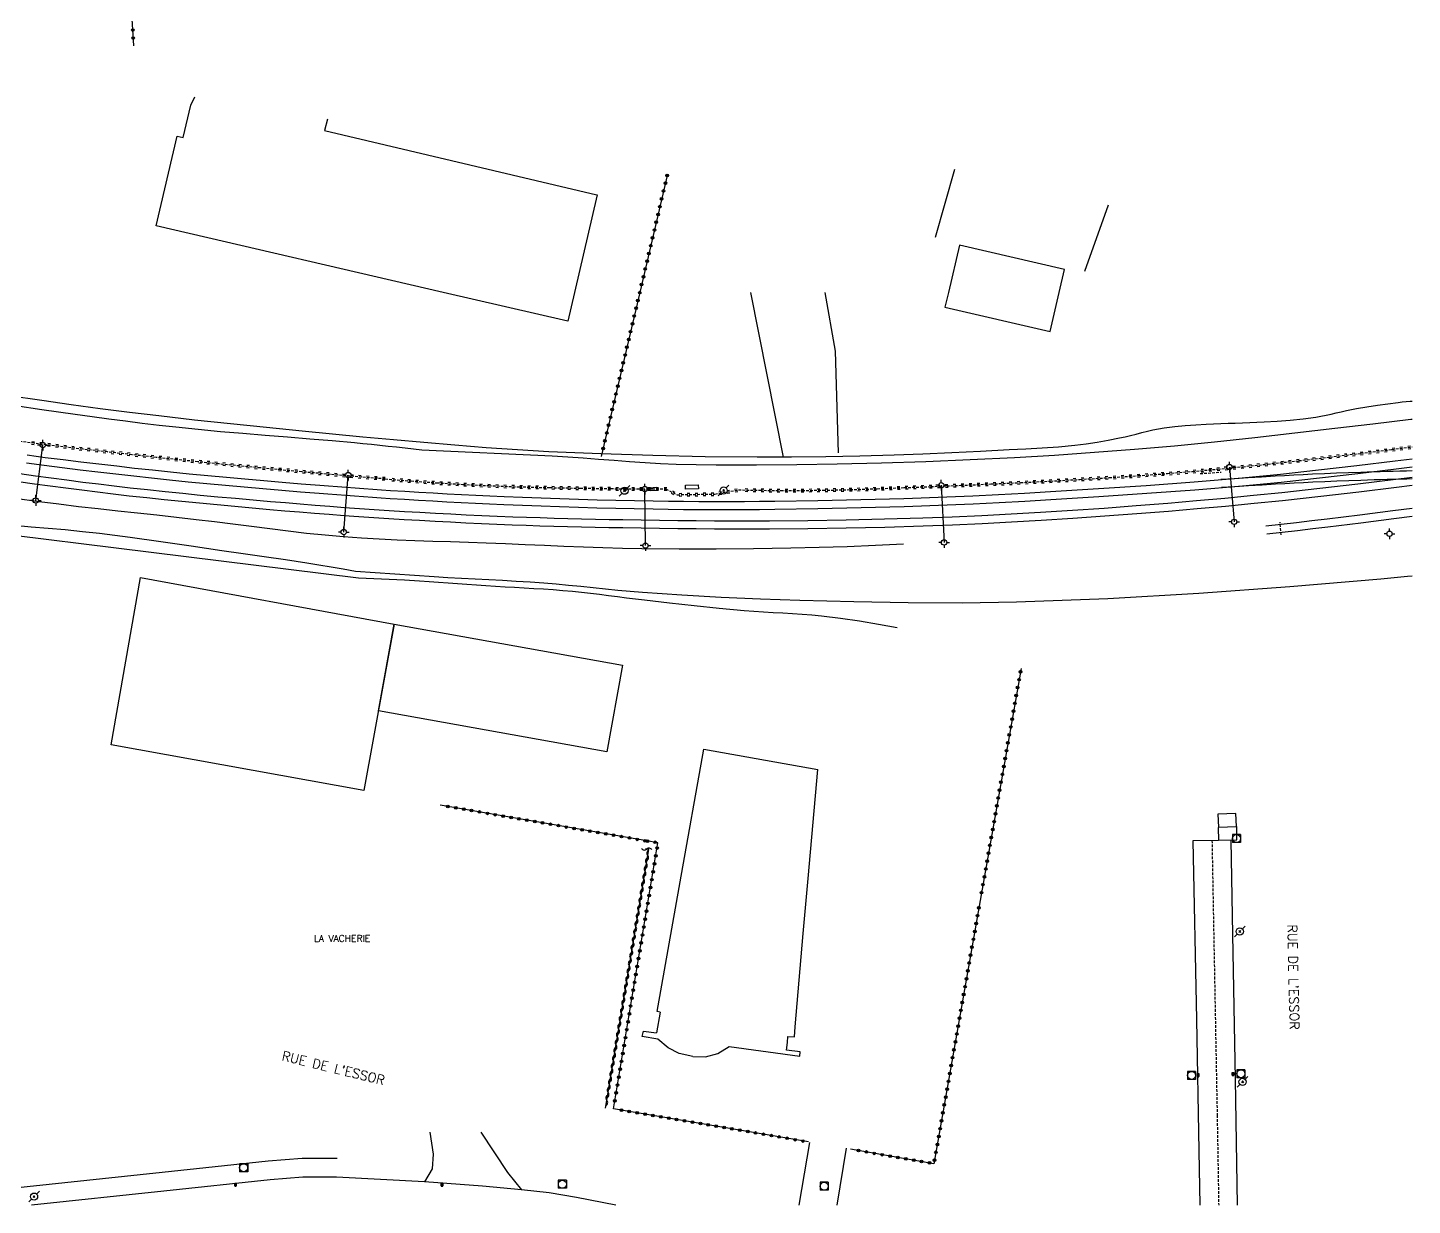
# Model space of a CAD drawing. Header units: millimetres. Extents: x 169000 to 170000, y 125999 to 127000.
# Drawn here: x 169740.7 to 170000, y 126000 to 126220.6 of the extents above; entities that cross this region are included whole.
import ezdxf
from ezdxf.enums import TextEntityAlignment as Align

# ---------------------------------------------------------------- set-up
doc = ezdxf.new("R2010")
doc.units = ezdxf.units.MM
doc.linetypes.add('DASHED', pattern=[0.75, 0.5, -0.25])
doc.layers.get('0').update_dxf_attribs({"linetype": 'CONTINUOUS'})
for name, color, linetype in [('W0001', 6, 'DASHED'), ('W0006', 2, 'CONTINUOUS'), ('W0008', 7, 'CONTINUOUS'), ('W0014', 7, 'CONTINUOUS'), ('W0017', 7, 'CONTINUOUS'), ('W0101', 7, 'CONTINUOUS'), ('W0104', 1, 'CONTINUOUS'), ('W0112', 1, 'DASHED'), ('W0211', 2, 'CONTINUOUS'), ('W0214', 2, 'CONTINUOUS'), ('W0220', 5, 'DASHED'), ('W0310', 3, 'CONTINUOUS'), ('W0323', 7, 'CONTINUOUS'), ('W0330', 7, 'CONTINUOUS'), ('W0401', 7, 'CONTINUOUS'), ('W0420', 7, 'CONTINUOUS'), ('W0473', 7, 'CONTINUOUS'), ('W0610', 7, 'CONTINUOUS'), ('W0611', 7, 'CONTINUOUS'), ('W0700', 7, 'CONTINUOUS'), ('W0983', 7, 'CONTINUOUS'), ('W0989', 7, 'CONTINUOUS')]:
    doc.layers.add(name, color=color, linetype=linetype)
doc.styles.get("Standard").update_dxf_attribs({"font": 'romans.shx', "width": 0.85})

# ---------------------------------------------------------------- blocks, each defined once
blk = doc.blocks.new('T610')
for p, q in [((-0.500001, 0), (-1.000002, 0)), ((0, 0.500001), (0, 1.000002)), ((0.500001, 0), (1.000002, 0)), ((0, -0.500001), (0, -1.000002))]:
    blk.add_line(p, q)
blk.add_ellipse((0, 0), major_axis=(-0.353554, 0.353554), ratio=1, start_param=3.926990817, end_param=10.2101761242)
blk = doc.blocks.new('T473')
for p, q in [((-0.166667, 0.166667), (0.166667, -0.166667)), ((-0.166667, -0.166667), (0.166667, 0.166667)), ((0.500001, 0.500001), (1.000002, 1.000002)), ((-1.000002, -1.000002), (-0.500001, -0.500001))]:
    blk.add_line(p, q)
blk.add_ellipse((0, 0), major_axis=(0.471405, 0.471405), ratio=1, start_param=5.4977871438, end_param=11.780972451)
blk = doc.blocks.new('T420')
for p, q in [((0.75, 0.75), (-0.75, 0.75)), ((-0.75, 0.75), (-0.75, -0.75)), ((0.75, 0.75), (0.75, -0.75)), ((0.75, -0.75), (-0.75, -0.75))]:
    blk.add_line(p, q)
blk.add_ellipse((0, 0), major_axis=(-0.53, 0.53), ratio=1, start_param=3.926991, end_param=10.210176)
blk = doc.blocks.new('T401')
for p, q in [((-0.3, 0.3), (0, 0.3)), ((-0.3, -0.25), (-0.3, 0.3)), ((-0.3, 0.15), (0, 0.15)), ((-0.3, 0), (0, 0)), ((0, 0.3), (0, -0.25)), ((-0.3, -0.15), (0, -0.15)), ((-0.3, -0.25), (-0.3, -0.3)), ((-0.3, -0.3), (0, -0.3)), ((0, -0.3), (0, -0.25))]:
    blk.add_line(p, q)
blk = doc.blocks.new('t323o')
at = {"color": 0, "linetype": 'Continuous'}
for radius in [0.25, 0.15]:
    blk.add_circle((0, 0), radius, dxfattribs=at)
blk = doc.blocks.new('t310o')
at = {"color": 0, "linetype": 'Continuous'}
for centre, start, end in [((-0.5, 0.38), 216.8699, 323.1304), ((0.5, -0.37), 36.8699, 143.1303)]:
    blk.add_arc(centre, 0.625, start, end, dxfattribs=at)
blk = doc.blocks.new('t220o')
at = {"color": 0, "linetype": 'Continuous'}
for p, q in [((-0.25, 0.25), (0.25, 0.25)), ((-0.25, -0.25), (0.25, -0.25))]:
    blk.add_line(p, q, dxfattribs=at)

msp = doc.modelspace()

# ---------------------------------------------------------------- linework, layer by layer
at = {"layer": 'W0001'}
msp.add_lwpolyline([(169962.48, 126068.34), (169962.96, 126042.77), (169963.45, 126016.91), (169963.74, 126000)], dxfattribs=at)
at = {"layer": 'W0006'}
for points in [[(169914.28, 126194.01), (169910.66, 126181.29)], [(169943.05, 126187.33), (169938.64, 126174.93)]]:
    msp.add_lwpolyline(points, dxfattribs=at)
at = {"layer": 'W0008'}
for points in [[(169967.29, 126000), (169966.87, 126023.6), (169966.36, 126050.72), (169966.05, 126068.39), (169963.68, 126068.33), (169958.89, 126068.29), (169959.56, 126034.82), (169960.03, 126010.23), (169960.2, 126000)], [(169850.86, 126000), (169843.49, 126001.45), (169838.34, 126002.34), (169833.17, 126002.88), (169825.89, 126003.6), (169814.98, 126004.4), (169798.51, 126005.28), (169792.24, 126005.26), (169786.09, 126004.79), (169766.22, 126002.65), (169741.38, 126000)]]:
    msp.add_lwpolyline(points, dxfattribs=at)
at = {"layer": 'W0014'}
for points in [[(169963.66, 126070.78), (169963.71, 126068.35)], [(169966.05, 126068.37), (169967.11, 126068.44), (169967.12, 126070.93)]]:
    msp.add_lwpolyline(points, dxfattribs=at)
at = {"layer": 'W0017'}
for points in [[(169815.98, 126013.69), (169816.6, 126009.56), (169816.44, 126006.86), (169815, 126004.41)], [(169833.24, 126002.87), (169830.6, 126006.16), (169825.65, 126013.69)], [(169887.08, 126011.75), (169885.1, 126000)], [(169892.31, 126000), (169894.02, 126010.7)]]:
    msp.add_lwpolyline(points, dxfattribs=at)
at = {"layer": 'W0101'}
for points in [[(169818.51, 126171), (169764.76, 126183.46), (169768.7, 126200.27), (169769.84, 126199.99), (169771.25, 126206.05), (169771.99, 126207.61)], [(169796.81, 126203.46), (169796.31, 126201.31), (169796.31, 126201.31), (169847.31, 126189.27), (169847.35, 126189.25), (169843.08, 126171)], [(169843.08, 126171), (169841.82, 126165.6), (169818.51, 126171)], [(169859.17, 126036.17), (169858.58, 126036.29), (169862.9, 126060.6), (169867.32, 126085.41)], [(169867.32, 126085.41), (169888.65, 126081.64)], [(169885.32, 126027.96), (169885.37, 126028.73), (169882.8, 126029.05), (169882.97, 126030.47), (169883.07, 126031.64), (169884.27, 126031.58), (169884.42, 126033.4), (169885.95, 126050.94), (169886.85, 126061.23), (169888.65, 126081.64)], [(169859.17, 126036.17), (169858.43, 126032.32)], [(169855.76, 126031.62), (169855.99, 126032.6), (169858.43, 126032.32)], [(169865.25, 126027.89), (169862.71, 126028.44), (169860.66, 126029.49), (169858.72, 126031.15), (169858.72, 126031.15), (169855.76, 126031.62)], [(169865.25, 126027.89), (169867.61, 126027.79), (169869.96, 126028.43), (169872.05, 126029.77), (169885.32, 126027.96)]]:
    msp.add_lwpolyline(points, dxfattribs=at)
msp.add_lwpolyline([(169852.08, 126101.16), (169849.16, 126084.91), (169813.69, 126091.3), (169806.38, 126092.61), (169809.31, 126108.86)], close=True, dxfattribs=at)
at = {"layer": 'W0104'}
for points in [[(169934.86, 126175.26), (169915.19, 126179.87), (169913.12, 126171)], [(169933.86, 126171), (169934.86, 126175.26)], [(169913.12, 126171), (169912.48, 126168.24), (169932.15, 126163.67), (169933.86, 126171)], [(169756.31, 126086.27), (169761.8, 126117.6), (169809.31, 126108.86), (169803.65, 126077.7)], [(169803.65, 126077.7), (169756.31, 126086.27)]]:
    msp.add_lwpolyline(points, dxfattribs=at)
for points in [[(169857.19, 126134.4), (169858.44, 126134.51), (169858.48, 126133.91), (169857.25, 126133.8)], [(169863.88, 126134.92), (169866.28, 126134.98), (169866.3, 126134.23), (169863.91, 126134.16)], [(169963.61, 126073.27), (169963.69, 126070.83), (169967.07, 126070.96), (169966.97, 126073.38)]]:
    msp.add_lwpolyline(points, close=True, dxfattribs=at)
at = {"layer": 'W0112'}
for points in [[(169960.27, 126137.05), (169964.22, 126137.35)], [(169975.45, 126125.56), (169975.23, 126127.96)]]:
    msp.add_lwpolyline(points, dxfattribs=at)
at = {"layer": 'W0211'}
for points in [[(169814.53, 126141.46), (169812.95, 126141.64), (169811.37, 126141.81), (169809.79, 126141.98), (169808.21, 126142.15), (169806.63, 126142.32), (169805.05, 126142.48), (169803.47, 126142.63), (169801.89, 126142.79), (169797.71, 126143.18), (169793.53, 126143.53), (169789.35, 126143.87), (169785.17, 126144.2), (169780.99, 126144.54), (169776.81, 126144.9), (169772.63, 126145.29), (169768.45, 126145.73), (169765.31, 126146.08), (169762.16, 126146.46), (169759.02, 126146.85), (169755.88, 126147.26), (169752.74, 126147.68), (169749.6, 126148.12), (169746.46, 126148.56), (169743.33, 126149.02), (169738.44, 126149.73)], [(170000, 126147.2), (169999.75, 126147.17), (169992.62, 126146.33), (169985.48, 126145.5), (169977.98, 126144.63), (169970.48, 126143.77), (169962.97, 126142.96), (169955.45, 126142.22), (169947.98, 126141.57), (169940.5, 126140.99), (169933.02, 126140.47), (169925.53, 126140.03), (169917.22, 126139.62), (169908.9, 126139.29), (169900.59, 126139.04), (169892.27, 126138.85), (169884.73, 126138.72), (169877.19, 126138.62), (169869.65, 126138.62), (169862.11, 126138.77), (169859.21, 126138.89), (169856.31, 126139.06), (169853.41, 126139.26), (169850.51, 126139.49), (169847.62, 126139.72), (169844.72, 126139.94), (169841.82, 126140.14), (169838.92, 126140.3), (169814.53, 126141.46)], [(169738.13, 126127.38), (169741.33, 126127.11), (169744.53, 126126.84), (169747.73, 126126.56), (169750.93, 126126.24), (169754.12, 126125.89), (169759.87, 126125.17), (169765.6, 126124.36), (169771.32, 126123.52), (169777.05, 126122.68), (169781.02, 126122.11), (169785, 126121.53), (169788.97, 126120.94), (169792.94, 126120.32), (169795.22, 126119.96), (169797.51, 126119.59), (169799.8, 126119.2), (169802.08, 126118.81)], [(169802.08, 126118.81), (169805.76, 126118.53), (169809.44, 126118.26), (169813.13, 126118.01), (169816.81, 126117.77), (169819.38, 126117.61), (169821.94, 126117.47), (169824.51, 126117.33), (169827.07, 126117.2), (169829.64, 126117.07), (169832.2, 126116.93), (169834.77, 126116.77), (169837.33, 126116.59), (169839.65, 126116.4), (169841.96, 126116.18), (169844.28, 126115.95), (169846.59, 126115.72), (169848.91, 126115.48), (169851.22, 126115.25), (169853.54, 126115.04), (169855.86, 126114.86), (169863.22, 126114.36), (169870.58, 126113.94), (169877.94, 126113.6), (169885.31, 126113.34), (169895.44, 126113.07), (169905.58, 126112.89), (169915.72, 126112.85), (169925.86, 126113.02), (169942.95, 126113.68), (169960.03, 126114.66), (169977.09, 126115.91), (169994.12, 126117.37), (169999.1, 126117.84), (170000, 126117.93)], [(169798.64, 126008.77), (169792.1, 126008.76), (169785.72, 126008.27), (169765.85, 126006.13), (169740.6, 126003.44), (169728.14, 126002.09)]]:
    msp.add_lwpolyline(points, dxfattribs=at)
at = {"layer": 'W0214'}
msp.add_lwpolyline([(169904.72, 126123.81), (169899.45, 126123.56), (169894.18, 126123.35), (169888.9, 126123.19), (169883.62, 126123.06), (169876.65, 126122.95), (169869.66, 126122.89), (169862.68, 126122.9), (169855.7, 126122.97), (169852.06, 126123.05), (169848.41, 126123.15), (169844.77, 126123.27), (169841.13, 126123.41), (169837.49, 126123.56), (169833.85, 126123.72), (169830.2, 126123.87), (169826.56, 126124.02), (169823.22, 126124.14), (169819.88, 126124.25), (169816.54, 126124.36), (169813.2, 126124.47), (169809.86, 126124.6), (169806.52, 126124.76), (169803.18, 126124.95), (169799.84, 126125.19), (169796.38, 126125.5), (169792.93, 126125.86), (169789.48, 126126.25), (169786.03, 126126.68), (169782.59, 126127.13), (169779.14, 126127.57), (169775.7, 126128), (169772.25, 126128.41), (169768.58, 126128.83), (169764.9, 126129.24), (169761.23, 126129.64), (169757.55, 126130.04), (169753.87, 126130.44), (169750.2, 126130.86), (169746.53, 126131.3), (169742.86, 126131.75), (169738.27, 126132.37)], dxfattribs=at)
at = {"layer": 'W0220'}
for points in [[(169807.66, 126136.05), (169806.19, 126136.17), (169804.72, 126136.28), (169803.25, 126136.4), (169801.79, 126136.52), (169800.32, 126136.65), (169798.85, 126136.77), (169797.39, 126136.9), (169795.92, 126137.04), (169792.03, 126137.39), (169788.13, 126137.75), (169784.24, 126138.12), (169780.34, 126138.49), (169776.45, 126138.87), (169772.56, 126139.27), (169768.67, 126139.67), (169764.78, 126140.09), (169760.2, 126140.6), (169755.62, 126141.11), (169751.04, 126141.63), (169746.47, 126142.17), (169741.89, 126142.73), (169737.32, 126143.3)], [(169873.81, 126134), (169877.78, 126133.93), (169881.74, 126133.9), (169885.71, 126133.9), (169889.67, 126133.94), (169894.72, 126134.05), (169899.77, 126134.22), (169904.81, 126134.43), (169909.86, 126134.63), (169915.46, 126134.86), (169921.06, 126135.11), (169926.65, 126135.37), (169932.25, 126135.66), (169937.73, 126135.97), (169943.2, 126136.3), (169948.67, 126136.67), (169954.14, 126137.07), (169958.85, 126137.47), (169963.56, 126137.89), (169968.27, 126138.35), (169972.97, 126138.84), (169978.78, 126139.48), (169984.58, 126140.15), (169990.39, 126140.86), (169996.19, 126141.58), (170000, 126142.06)], [(169807.66, 126136.05), (169812.49, 126135.67), (169817.34, 126135.33), (169822.18, 126135.04), (169827.03, 126134.8), (169832.74, 126134.58), (169838.45, 126134.43), (169844.16, 126134.33), (169849.88, 126134.24), (169852.46, 126134.21), (169855.04, 126134.19), (169857.62, 126134.18), (169860.2, 126134.18)], [(169860.2, 126134.18), (169862.3, 126133.1), (169869.41, 126133.23), (169873.81, 126134)]]:
    msp.add_lwpolyline(points, dxfattribs=at)
at = {"layer": 'W0310'}
msp.add_lwpolyline([(169848.9, 126018.21), (169856.99, 126066.67), (169856.38, 126066.76)], dxfattribs=at)
at = {"layer": 'W0323'}
for points in [[(169760.55, 126217.15), (169760.01, 126226.28)], [(169860.51, 126193.17), (169855.32, 126171)], [(169855.32, 126171), (169848.12, 126140.29)], [(169926.72, 126100.57), (169919.08, 126057.09)], [(169856.62, 126068.25), (169817.92, 126074.96)], [(169850.4, 126018.09), (169858.72, 126067.91), (169856.62, 126068.24)], [(169919.08, 126057.09), (169910.59, 126008.8), (169910.4, 126007.8), (169894.8, 126010.5)], [(169886.95, 126011.86), (169850.4, 126018.09)]]:
    msp.add_lwpolyline(points, dxfattribs=at)
at = {"layer": 'W0330'}
for points in [[(169882.22, 126140.11), (169876.12, 126171)], [(169889.99, 126171), (169891.93, 126159.96), (169892.47, 126140.97)], [(169737.19, 126151.7), (169743.34, 126150.79), (169748.81, 126150.01), (169754.28, 126149.28), (169759.75, 126148.59), (169765.23, 126147.92), (169771.95, 126147.15), (169778.66, 126146.42), (169785.39, 126145.73), (169792.11, 126145.05), (169797.79, 126144.5), (169803.48, 126143.96), (169809.17, 126143.45), (169814.86, 126142.96)], [(169814.86, 126142.96), (169820.7, 126142.42), (169826.55, 126141.95), (169832.41, 126141.55), (169838.27, 126141.22), (169848.02, 126140.79), (169857.78, 126140.48), (169867.54, 126140.28), (169877.3, 126140.18), (169883.72, 126140.18), (169890.14, 126140.25), (169896.55, 126140.38), (169902.97, 126140.56), (169908.36, 126140.75), (169913.75, 126140.99), (169919.13, 126141.26), (169924.52, 126141.56), (169927.6, 126141.72), (169930.68, 126141.88), (169933.76, 126142.08), (169936.83, 126142.38), (169938.92, 126142.64), (169941, 126142.97), (169943.07, 126143.33), (169945.14, 126143.73), (169946.2, 126143.95), (169947.24, 126144.2), (169948.29, 126144.46), (169949.33, 126144.73), (169950.38, 126144.99), (169951.43, 126145.24), (169952.48, 126145.46), (169953.55, 126145.65), (169955.51, 126145.9), (169957.48, 126146.06), (169959.45, 126146.18), (169961.42, 126146.3), (169962.78, 126146.38), (169964.13, 126146.43), (169965.49, 126146.48), (169966.84, 126146.52), (169968.2, 126146.56), (169969.56, 126146.6), (169970.91, 126146.66), (169972.27, 126146.74), (169974.69, 126146.9), (169977.11, 126147.08), (169979.53, 126147.31), (169981.94, 126147.62), (169982.9, 126147.79), (169983.86, 126147.98), (169984.81, 126148.19), (169985.76, 126148.42), (169986.7, 126148.64), (169987.65, 126148.86), (169988.6, 126149.07), (169989.56, 126149.25), (169991.51, 126149.57), (169993.46, 126149.85), (169995.41, 126150.1), (169997.36, 126150.37), (169998.1, 126150.47), (169998.85, 126150.54), (169999.59, 126150.61), (170000, 126150.65)], [(169692.66, 126131.16), (169802.62, 126117.55)], [(169802.62, 126117.55), (169805.49, 126117.42), (169808.36, 126117.28), (169811.23, 126117.13), (169814.09, 126116.97), (169815.87, 126116.86), (169817.64, 126116.74), (169819.42, 126116.62), (169821.19, 126116.49), (169822.96, 126116.36), (169824.73, 126116.24), (169826.51, 126116.11), (169828.28, 126115.99), (169830.09, 126115.87), (169831.89, 126115.76), (169833.7, 126115.66), (169835.5, 126115.56), (169837.31, 126115.45), (169839.11, 126115.33), (169840.92, 126115.19), (169842.72, 126115.04), (169844.41, 126114.86), (169846.1, 126114.67), (169847.78, 126114.46), (169849.47, 126114.25), (169851.15, 126114.02), (169852.83, 126113.8), (169854.52, 126113.59), (169856.2, 126113.39), (169860.87, 126112.86), (169865.53, 126112.35), (169870.2, 126111.86), (169874.88, 126111.43), (169876.69, 126111.28), (169878.5, 126111.17), (169880.31, 126111.06), (169882.13, 126110.97), (169883.94, 126110.87), (169885.75, 126110.75), (169887.57, 126110.6), (169889.38, 126110.42), (169892.94, 126109.98), (169896.48, 126109.46), (169900.02, 126108.87), (169903.55, 126108.2)]]:
    msp.add_lwpolyline(points, dxfattribs=at)
at = {"layer": 'W0611'}
for points in [[(169742.19, 126132.02), (169743.52, 126142.4)], [(169965.75, 126138.29), (169966.64, 126128.02)], [(169799.88, 126126.1), (169800.73, 126136.77)], [(169911.78, 126134.87), (169912.3, 126124.16)], [(169856.39, 126123.57), (169856.27, 126134.17)]]:
    msp.add_lwpolyline(points, dxfattribs=at)
at = {"layer": 'W0700'}
for points in [[(169808.64, 126133.85), (169806.98, 126133.96), (169805.32, 126134.07), (169803.66, 126134.19), (169802.01, 126134.3), (169800.35, 126134.43), (169798.69, 126134.55), (169797.03, 126134.68), (169795.38, 126134.81), (169791.88, 126135.1), (169788.38, 126135.39), (169784.89, 126135.68), (169781.39, 126135.99), (169777.9, 126136.3), (169774.4, 126136.63), (169770.91, 126136.97), (169767.42, 126137.32), (169764.07, 126137.68), (169760.71, 126138.04), (169757.36, 126138.42), (169754.01, 126138.81), (169750.66, 126139.21), (169747.32, 126139.62), (169743.97, 126140.04), (169740.62, 126140.48)], [(170000, 126139.78), (169996.78, 126139.36), (169989.62, 126138.49), (169982.46, 126137.67), (169975.29, 126136.9), (169968.11, 126136.21), (169959.14, 126135.46), (169950.17, 126134.79), (169941.2, 126134.19), (169932.22, 126133.63), (169927.37, 126133.34), (169922.53, 126133.07), (169917.68, 126132.83), (169912.83, 126132.62), (169904.78, 126132.34), (169896.72, 126132.12), (169888.67, 126131.95), (169880.61, 126131.83), (169877.76, 126131.8), (169874.91, 126131.78), (169872.07, 126131.77), (169869.22, 126131.77), (169866.37, 126131.78), (169863.52, 126131.8), (169860.68, 126131.83), (169857.83, 126131.87), (169854.34, 126131.93), (169850.85, 126132.01), (169847.35, 126132.09), (169843.86, 126132.2), (169840.37, 126132.31), (169836.88, 126132.43), (169833.39, 126132.56), (169829.91, 126132.71), (169827.25, 126132.82), (169824.59, 126132.95), (169821.93, 126133.08), (169819.27, 126133.22), (169816.61, 126133.37), (169813.95, 126133.52), (169811.3, 126133.68), (169808.64, 126133.85)], [(169808.58, 126132.35), (169806.91, 126132.46), (169805.25, 126132.57), (169803.58, 126132.69), (169801.92, 126132.81), (169800.26, 126132.93), (169798.59, 126133.05), (169796.93, 126133.18), (169795.27, 126133.32), (169791.76, 126133.6), (169788.26, 126133.89), (169784.76, 126134.19), (169781.26, 126134.5), (169777.76, 126134.81), (169774.26, 126135.14), (169770.76, 126135.48), (169767.27, 126135.83), (169763.91, 126136.19), (169760.55, 126136.55), (169757.2, 126136.93), (169753.84, 126137.32), (169750.49, 126137.72), (169747.14, 126138.13), (169743.79, 126138.56), (169740.44, 126138.99)], [(170000, 126138.26), (169996.97, 126137.88), (169989.8, 126137), (169982.62, 126136.17), (169975.43, 126135.41), (169968.23, 126134.72), (169959.26, 126133.96), (169950.28, 126133.3), (169941.3, 126132.7), (169932.31, 126132.13), (169927.46, 126131.84), (169922.6, 126131.57), (169917.75, 126131.33), (169912.89, 126131.12), (169904.83, 126130.84), (169896.76, 126130.62), (169888.69, 126130.45), (169880.62, 126130.33), (169877.77, 126130.3), (169874.92, 126130.28), (169872.06, 126130.27), (169869.21, 126130.27), (169866.36, 126130.28), (169863.5, 126130.3), (169860.65, 126130.33), (169857.8, 126130.37), (169854.3, 126130.43), (169850.81, 126130.51), (169847.31, 126130.59), (169843.82, 126130.7), (169840.32, 126130.81), (169836.83, 126130.93), (169833.34, 126131.06), (169829.84, 126131.21), (169827.18, 126131.32), (169824.53, 126131.45), (169821.87, 126131.58), (169819.21, 126131.72), (169816.55, 126131.87), (169813.89, 126132.02), (169811.23, 126132.18), (169808.58, 126132.35)], [(170000, 126137.57), (169998.89, 126137.53), (169997.66, 126137.49), (169996.44, 126137.45), (169995.22, 126137.42), (169994, 126137.39), (169992.77, 126137.36), (169991.55, 126137.33), (169990.33, 126137.29), (169988.07, 126137.21), (169985.8, 126137.13), (169983.54, 126137.04), (169981.28, 126136.93), (169979.54, 126136.85), (169977.8, 126136.75), (169976.05, 126136.65), (169974.31, 126136.55), (169971.77, 126136.4), (169969.23, 126136.25), (169966.69, 126136.09), (169964.16, 126135.93)], [(169808.3, 126128.59), (169805.52, 126128.77), (169802.73, 126128.97), (169799.95, 126129.17), (169797.18, 126129.38), (169794.4, 126129.6), (169791.62, 126129.82), (169788.84, 126130.05), (169786.06, 126130.29), (169782.76, 126130.58), (169779.46, 126130.87), (169776.16, 126131.18), (169772.87, 126131.49), (169769.57, 126131.81), (169766.27, 126132.15), (169762.98, 126132.5), (169759.69, 126132.86), (169756.73, 126133.21), (169753.77, 126133.56), (169750.81, 126133.93), (169747.86, 126134.32), (169744.9, 126134.71), (169741.95, 126135.1), (169739, 126135.51)], [(169808.36, 126130.09), (169805.59, 126130.27), (169802.81, 126130.47), (169800.04, 126130.67), (169797.27, 126130.88), (169794.5, 126131.09), (169791.73, 126131.32), (169788.96, 126131.55), (169786.19, 126131.79), (169782.89, 126132.07), (169779.6, 126132.37), (169776.31, 126132.67), (169773.01, 126132.98), (169769.72, 126133.31), (169766.43, 126133.64), (169763.15, 126133.99), (169759.86, 126134.35), (169756.9, 126134.69), (169753.95, 126135.05), (169751, 126135.42), (169748.04, 126135.8), (169745.09, 126136.19), (169742.15, 126136.59), (169739.2, 126136.99)], [(170000, 126134.8), (169997.07, 126134.43), (169989.96, 126133.57), (169982.84, 126132.75), (169975.72, 126131.98), (169970.38, 126131.43), (169965.04, 126130.92), (169959.69, 126130.44), (169954.34, 126129.98), (169948.38, 126129.51), (169942.41, 126129.06), (169936.44, 126128.64), (169930.47, 126128.27), (169924.95, 126127.95), (169919.43, 126127.66), (169913.91, 126127.41), (169908.39, 126127.2), (169901.19, 126126.99), (169893.99, 126126.84), (169886.79, 126126.73), (169879.59, 126126.67), (169876.16, 126126.66), (169872.73, 126126.66), (169869.3, 126126.67), (169865.87, 126126.69), (169862.44, 126126.72), (169859, 126126.76), (169855.57, 126126.81), (169852.14, 126126.87), (169849.55, 126126.91), (169846.97, 126126.96), (169844.38, 126127.02), (169841.8, 126127.09), (169839.21, 126127.16), (169836.62, 126127.24), (169834.04, 126127.32), (169831.45, 126127.42), (169828.56, 126127.53), (169825.66, 126127.66), (169822.77, 126127.79), (169819.87, 126127.93), (169816.98, 126128.08), (169814.08, 126128.24), (169811.19, 126128.41), (169808.3, 126128.59)], [(170000, 126136.31), (169996.89, 126135.92), (169989.78, 126135.06), (169982.67, 126134.25), (169975.56, 126133.47), (169970.23, 126132.93), (169964.9, 126132.42), (169959.56, 126131.93), (169954.22, 126131.48), (169948.26, 126131), (169942.3, 126130.55), (169936.34, 126130.14), (169930.38, 126129.76), (169924.87, 126129.45), (169919.36, 126129.16), (169913.85, 126128.91), (169908.34, 126128.7), (169901.16, 126128.49), (169893.97, 126128.34), (169886.78, 126128.23), (169879.59, 126128.17), (169876.17, 126128.16), (169872.74, 126128.16), (169869.31, 126128.17), (169865.88, 126128.19), (169862.45, 126128.22), (169859.03, 126128.26), (169855.6, 126128.31), (169852.17, 126128.37), (169849.59, 126128.41), (169847.01, 126128.46), (169844.42, 126128.52), (169841.84, 126128.59), (169839.26, 126128.66), (169836.68, 126128.74), (169834.1, 126128.82), (169831.52, 126128.92), (169828.62, 126129.03), (169825.72, 126129.16), (169822.83, 126129.29), (169819.93, 126129.43), (169817.04, 126129.58), (169814.15, 126129.74), (169811.25, 126129.91), (169808.36, 126130.09)], [(170000, 126136.07), (169998.95, 126136.03), (169997.73, 126135.99), (169996.5, 126135.95), (169995.28, 126135.92), (169994.06, 126135.89), (169992.84, 126135.86), (169991.61, 126135.83), (169990.39, 126135.79), (169988.13, 126135.71), (169985.87, 126135.63), (169983.62, 126135.54), (169981.36, 126135.43), (169979.62, 126135.35), (169977.88, 126135.25), (169976.14, 126135.16), (169974.41, 126135.05), (169971.87, 126134.91), (169969.33, 126134.75), (169966.79, 126134.6), (169964.25, 126134.44)], [(170000, 126130.54), (169996.34, 126130.06), (169990.19, 126129.29), (169984.03, 126128.53), (169981.17, 126128.18), (169978.31, 126127.85), (169975.44, 126127.53), (169972.58, 126127.22)], [(170000, 126129.03), (169996.53, 126128.58), (169990.37, 126127.8), (169984.2, 126127.04), (169981.34, 126126.7), (169978.48, 126126.36), (169975.62, 126126.04), (169972.75, 126125.73)]]:
    msp.add_lwpolyline(points, dxfattribs=at)

# ---------------------------------------------------------------- block references
at = {"layer": 'W0220'}
for p, rotation in [((169741.71, 126142.75), 172.8453390205254), ((169743.2, 126142.57), 173.0867854408503), ((169744.69, 126142.39), 173.0867854408503), ((169746.18, 126142.21), 173.0867854408503), ((169747.67, 126142.03), 173.294343705529), ((169999.46, 126141.99), 7.199351101905951), ((169749.15, 126141.85), 173.294343705529), ((169750.64, 126141.68), 173.294343705529), ((169752.13, 126141.51), 173.4680117023816), ((169753.63, 126141.34), 173.4680117023816), ((169755.12, 126141.17), 173.4680117023816), ((169756.61, 126141), 173.6055991206804), ((169758.1, 126140.83), 173.6055991206804), ((169759.59, 126140.66), 173.6055991206804), ((169761.08, 126140.5), 173.7071056420529), ((169762.57, 126140.33), 173.7071056420529), ((169764.06, 126140.17), 173.7071056420529), ((169765.55, 126140.01), 173.8550069208139), ((169767.04, 126139.85), 173.8550069208139), ((169768.53, 126139.69), 173.8550069208139), ((169770.03, 126139.53), 174.0547804464726), ((169771.52, 126139.37), 174.0547804464726), ((169978.61, 126139.46), 6.255130555111255), ((169980.1, 126139.63), 6.637985355138902), ((169981.59, 126139.8), 6.637985355138902), ((169983.08, 126139.98), 6.637985355138902), ((169984.57, 126140.15), 6.637985355138902), ((169986.06, 126140.33), 6.917018328399557), ((169987.55, 126140.51), 6.917018328399557), ((169989.04, 126140.69), 6.917018328399557), ((169990.53, 126140.87), 7.092224135269446), ((169992.02, 126141.06), 7.092224135269446), ((169993.51, 126141.24), 7.092224135269446), ((169994.99, 126141.43), 7.092224135269446), ((169996.48, 126141.62), 7.199351101905951), ((169997.97, 126141.8), 7.199351101905951), ((169773.01, 126139.22), 174.2316965245269), ((169774.5, 126139.07), 174.2316965245269), ((169775.99, 126138.92), 174.2316965245269), ((169777.49, 126138.77), 174.3857549905814), ((169778.98, 126138.62), 174.3857549905814), ((169780.47, 126138.48), 174.5183957739497), ((169781.97, 126138.33), 174.5183957739497), ((169783.46, 126138.19), 174.5183957739497), ((169784.95, 126138.05), 174.6296183347859), ((169786.45, 126137.91), 174.6296183347859), ((169787.94, 126137.77), 174.6296183347859), ((169789.43, 126137.63), 174.7179818042719), ((169790.93, 126137.49), 174.7179818042719), ((169792.42, 126137.35), 174.7834861004563), ((169793.91, 126137.22), 174.7834861004563), ((169795.41, 126137.08), 174.7834861004563), ((169796.9, 126136.95), 174.8640127045565), ((169798.4, 126136.81), 174.9683121089284), ((169950.24, 126136.78), 4.260509522659296), ((169951.74, 126136.89), 4.260509522659296), ((169953.23, 126137.01), 4.260509522659296), ((169954.73, 126137.12), 4.756843014036914), ((169956.22, 126137.25), 4.756843014036914), ((169957.72, 126137.37), 4.756843014036914), ((169959.21, 126137.5), 5.200063799041177), ((169960.7, 126137.63), 5.200063799041177), ((169962.2, 126137.77), 5.200063799041177), ((169963.69, 126137.91), 5.580079796824703), ((169965.19, 126138.05), 5.580079796824703), ((169966.68, 126138.2), 5.580079796824703), ((169968.17, 126138.34), 5.580079796824703), ((169969.66, 126138.5), 5.896888313411712), ((169971.16, 126138.65), 5.896888313411712), ((169972.65, 126138.81), 5.896888313411712), ((169974.14, 126138.97), 6.255130555111255), ((169975.63, 126139.13), 6.255130555111255), ((169977.12, 126139.3), 6.255130555111255), ((169799.89, 126136.68), 175.0708777781682), ((169801.38, 126136.56), 175.171709718442), ((169802.88, 126136.43), 175.2752716115376), ((169804.37, 126136.31), 175.3815634442449), ((169805.87, 126136.19), 175.4861215542089), ((169807.37, 126136.08), 175.5889459356181), ((169809.15, 126135.94), 355.4137853522217), ((169810.65, 126135.82), 355.4137853522217), ((169812.14, 126135.7), 355.4137853522217), ((169813.64, 126135.59), 355.994653094153), ((169815.13, 126135.48), 355.994653094153), ((169816.63, 126135.38), 355.994653094153), ((169818.13, 126135.28), 356.575488965977), ((169819.62, 126135.19), 356.575488965977), ((169821.12, 126135.1), 356.575488965977), ((169822.62, 126135.02), 357.1562929688249), ((169824.12, 126134.94), 357.1562929688249), ((169825.62, 126134.87), 357.1562929688249), ((169827.11, 126134.79), 357.8422865873067), ((169828.61, 126134.74), 357.8422865873067), ((169830.11, 126134.68), 357.8422865873067), ((169831.61, 126134.62), 357.8422865873067), ((169833.11, 126134.57), 358.5259831190779), ((169834.61, 126134.53), 358.5259831190779), ((169836.11, 126134.5), 358.5259831190779), ((169837.61, 126134.46), 358.5259831190779), ((169839.11, 126134.42), 358.9501410356149), ((169840.61, 126134.4), 358.9501410356149), ((169842.11, 126134.37), 358.9501410356149), ((169843.61, 126134.34), 358.9501410356149), ((169845.11, 126134.32), 359.1147096021127), ((169846.61, 126134.29), 359.1147096021127), ((169848.11, 126134.27), 359.1147096021127), ((169849.61, 126134.25), 359.1147096021127), ((169851.11, 126134.23), 359.2769344311553), ((169852.61, 126134.21), 359.5444069384052), ((169854.11, 126134.2), 359.5444069384052), ((169855.61, 126134.19), 359.8119778918514), ((169857.11, 126134.18), 359.8119778918514), ((169858.61, 126134.18), 0.07964731032525671), ((169860.11, 126134.18), 0.07964731032525671), ((169897.81, 126134.16), 1.941549638902972), ((169899.31, 126134.21), 1.941549638902972), ((169900.81, 126134.27), 2.299535906131609), ((169902.3, 126134.33), 2.299535906131609), ((169903.8, 126134.39), 2.299535906131609), ((169905.3, 126134.45), 2.343038825782519), ((169906.8, 126134.51), 2.343038825782519), ((169908.3, 126134.57), 2.343038825782519), ((169909.8, 126134.63), 2.343038825782519), ((169911.3, 126134.69), 2.352289463671409), ((169912.8, 126134.75), 2.352289463671409), ((169914.29, 126134.82), 2.352289463671409), ((169915.79, 126134.88), 2.489804510460711), ((169917.29, 126134.94), 2.489804510460711), ((169918.79, 126135.01), 2.489804510460711), ((169920.29, 126135.07), 2.489804510460711), ((169921.79, 126135.14), 2.705094936748676), ((169923.29, 126135.21), 2.705094936748676), ((169924.78, 126135.28), 2.705094936748676), ((169926.28, 126135.35), 2.705094936748676), ((169927.78, 126135.43), 2.998158430707105), ((169929.28, 126135.51), 2.998158430707105), ((169930.78, 126135.59), 2.998158430707105), ((169932.27, 126135.67), 3.239495348155812), ((169933.77, 126135.75), 3.239495348155812), ((169935.27, 126135.83), 3.239495348155812), ((169936.77, 126135.92), 3.239495348155812), ((169938.26, 126136.01), 3.450477880883501), ((169939.76, 126136.1), 3.450477880883501), ((169941.26, 126136.19), 3.450477880883501), ((169942.76, 126136.28), 3.450477880883501), ((169944.25, 126136.37), 3.790819309801031), ((169945.75, 126136.47), 3.790819309801031), ((169947.25, 126136.57), 3.790819309801031), ((169948.74, 126136.67), 4.260509522659296), ((169861.53, 126133.49), 332.5876327431155), ((169862.94, 126133.11), 1.039575815131874), ((169864.44, 126133.14), 1.039575815131874), ((169865.94, 126133.16), 1.039575815131874), ((169867.44, 126133.19), 1.039575815131874), ((169868.94, 126133.22), 1.039575815131874), ((169870.42, 126133.41), 10.00130309570119), ((169871.9, 126133.67), 10.00130309570119), ((169873.38, 126133.93), 10.00130309570119), ((169875.31, 126133.98), 358.9507536194436), ((169876.81, 126133.95), 358.9507536194436), ((169878.31, 126133.93), 359.4985676030462), ((169879.81, 126133.91), 359.4985676030462), ((169881.31, 126133.9), 359.4985676030462), ((169882.81, 126133.9), 0.0463146235247965), ((169884.31, 126133.9), 0.0463146235247965), ((169885.81, 126133.9), 0.5939946766882208), ((169887.31, 126133.92), 0.5939946766882208), ((169888.81, 126133.93), 0.5939946766882208), ((169890.31, 126133.96), 1.269142853271331), ((169891.81, 126133.99), 1.269142853271331), ((169893.31, 126134.02), 1.269142853271331), ((169894.81, 126134.06), 1.941549638902972), ((169896.31, 126134.11), 1.941549638902972)]:
    msp.add_blockref('t220o', p, dxfattribs=dict(at, rotation=rotation))
at = {"layer": 'W0310'}
for p, rotation in [((169856.62, 126066.73), 170.9490450130683), ((169856.56, 126064.08), 80.51492504545725), ((169856.81, 126065.56), 80.51492504545725), ((169856.07, 126061.12), 80.51492504545725), ((169856.31, 126062.6), 80.51492504545725), ((169855.82, 126059.64), 80.51492504545725), ((169855.33, 126056.68), 80.51492504545725), ((169855.57, 126058.16), 80.51492504545725), ((169854.83, 126053.72), 80.51492504545725), ((169855.08, 126055.2), 80.51492504545725), ((169854.34, 126050.76), 80.51492504545725), ((169854.58, 126052.24), 80.51492504545725), ((169854.09, 126049.28), 80.51492504545725), ((169853.6, 126046.32), 80.51492504545725), ((169853.84, 126047.8), 80.51492504545725), ((169853.1, 126043.36), 80.51492504545725), ((169853.35, 126044.84), 80.51492504545725), ((169852.61, 126040.41), 80.51492504545725), ((169852.85, 126041.88), 80.51492504545725), ((169852.11, 126037.45), 80.51492504545725), ((169852.36, 126038.93), 80.51492504545725), ((169851.87, 126035.97), 80.51492504545725), ((169851.37, 126033.01), 80.51492504545725), ((169851.62, 126034.49), 80.51492504545725), ((169850.88, 126030.05), 80.51492504545725), ((169851.12, 126031.53), 80.51492504545725), ((169850.38, 126027.09), 80.51492504545725), ((169850.63, 126028.57), 80.51492504545725), ((169850.13, 126025.61), 80.51492504545725), ((169849.64, 126022.65), 80.51492504545725), ((169849.89, 126024.13), 80.51492504545725), ((169849.15, 126019.69), 80.51492504545725), ((169849.39, 126021.17), 80.51492504545725)]:
    msp.add_blockref('t310o', p, dxfattribs=dict(at, rotation=rotation))
at = {"layer": 'W0323'}
for p, rotation in [((169760.37, 126220.14), 93.39242917840318), ((169760.46, 126218.64), 93.39242917840318), ((169860.11, 126191.45), 256.8098025915473), ((169860.45, 126192.91), 256.8098025915473), ((169859.77, 126189.99), 256.8098025915473), ((169859.08, 126187.06), 256.8098025915473), ((169859.42, 126188.53), 256.8098025915473), ((169858.4, 126184.14), 256.8098025915473), ((169858.74, 126185.6), 256.8098025915473), ((169857.71, 126181.22), 256.8098025915473), ((169858.06, 126182.68), 256.8098025915473), ((169857.03, 126178.3), 256.8098025915473), ((169857.37, 126179.76), 256.8098025915473), ((169856.69, 126176.84), 256.8098025915473), ((169856, 126173.92), 256.8098025915473), ((169856.34, 126175.38), 256.8098025915473), ((169855.31, 126170.95), 256.8098015156959), ((169855.66, 126172.46), 256.8098025915473), ((169854.62, 126168.03), 256.8098015156959), ((169854.96, 126169.49), 256.8098015156959), ((169854.28, 126166.57), 256.8098015156959), ((169853.6, 126163.65), 256.8098015156959), ((169853.94, 126165.11), 256.8098015156959), ((169852.91, 126160.73), 256.8098015156959), ((169853.25, 126162.19), 256.8098015156959), ((169852.23, 126157.81), 256.8098015156959), ((169852.57, 126159.27), 256.8098015156959), ((169851.54, 126154.89), 256.8098015156959), ((169851.88, 126156.35), 256.8098015156959), ((169851.2, 126153.43), 256.8098015156959), ((169850.51, 126150.51), 256.8098015156959), ((169850.86, 126151.97), 256.8098015156959), ((169849.83, 126147.59), 256.8098015156959), ((169850.17, 126149.05), 256.8098015156959), ((169849.15, 126144.67), 256.8098015156959), ((169849.49, 126146.13), 256.8098015156959), ((169848.8, 126143.21), 256.8098015156959), ((169848.46, 126141.75), 256.8098015156959), ((169926.35, 126098.46), 260.0392504186586), ((169926.61, 126099.94), 260.0392504186586), ((169925.83, 126095.5), 260.0392504186586), ((169926.09, 126096.98), 260.0392504186586), ((169925.57, 126094.03), 260.0392504186586), ((169925.05, 126091.07), 260.0392504186586), ((169925.31, 126092.55), 260.0392504186586), ((169924.53, 126088.12), 260.0392504186586), ((169924.79, 126089.59), 260.0392504186586), ((169924.01, 126085.16), 260.0392504186586), ((169924.27, 126086.64), 260.0392504186586), ((169923.75, 126083.68), 260.0392504186586), ((169923.23, 126080.73), 260.0392504186586), ((169923.49, 126082.21), 260.0392504186586), ((169922.71, 126077.77), 260.0392504186586), ((169922.97, 126079.25), 260.0392504186586), ((169819.39, 126074.71), 170.1532511379419), ((169922.19, 126074.82), 260.0392504186586), ((169922.45, 126076.3), 260.0392504186586), ((169820.87, 126074.45), 170.1532511379419), ((169822.35, 126074.19), 170.1532511379419), ((169823.83, 126073.94), 170.1532511379419), ((169825.31, 126073.68), 170.1532511379419), ((169826.78, 126073.42), 170.1532511379419), ((169828.26, 126073.17), 170.1532511379419), ((169829.74, 126072.91), 170.1532511379419), ((169831.22, 126072.65), 170.1532511379419), ((169832.7, 126072.4), 170.1532511379419), ((169834.17, 126072.14), 170.1532511379419), ((169835.65, 126071.88), 170.1532511379419), ((169921.94, 126073.34), 260.0392504186586), ((169837.13, 126071.63), 170.1532511379419), ((169838.61, 126071.37), 170.1532511379419), ((169840.09, 126071.12), 170.1532511379419), ((169841.56, 126070.86), 170.1532511379419), ((169843.04, 126070.6), 170.1532511379419), ((169844.52, 126070.35), 170.1532511379419), ((169846, 126070.09), 170.1532511379419), ((169847.48, 126069.83), 170.1532511379419), ((169848.95, 126069.58), 170.1532511379419), ((169850.43, 126069.32), 170.1532511379419), ((169921.42, 126070.39), 260.0392504186586), ((169921.68, 126071.86), 260.0392504186586), ((169851.91, 126069.06), 170.1532511379419), ((169853.39, 126068.81), 170.1532511379419), ((169854.86, 126068.55), 170.1532511379419), ((169856.34, 126068.29), 170.1532511379419), ((169856.75, 126068.22), 170.9490431852983), ((169858.23, 126067.99), 170.9490431852983), ((169858.56, 126066.92), 80.51604813699811), ((169920.9, 126067.43), 260.0392504186586), ((169921.16, 126068.91), 260.0392504186586), ((169858.31, 126065.44), 80.51604813699811), ((169920.38, 126064.48), 260.0392504186586), ((169920.64, 126065.96), 260.0392504186586), ((169857.82, 126062.48), 80.51604813699811), ((169858.06, 126063.96), 80.51604813699811), ((169919.86, 126061.52), 260.0392504186586), ((169920.12, 126063), 260.0392504186586), ((169857.32, 126059.52), 80.51604813699811), ((169857.57, 126061), 80.51604813699811), ((169919.6, 126060.05), 260.0392504186586), ((169856.83, 126056.56), 80.51604813699811), ((169857.07, 126058.04), 80.51604813699811), ((169919.34, 126058.57), 260.0392504186586), ((169856.58, 126055.08), 80.51604813699811), ((169918.58, 126054.25), 260.0242233354159), ((169918.84, 126055.73), 260.0242233354159), ((169856.09, 126052.12), 80.51604813699811), ((169856.33, 126053.6), 80.51604813699811), ((169918.06, 126051.3), 260.0242233354159), ((169918.32, 126052.78), 260.0242233354159), ((169855.59, 126049.16), 80.51604813699811), ((169855.84, 126050.64), 80.51604813699811), ((169917.8, 126049.82), 260.0242233354159), ((169855.1, 126046.21), 80.51604813699811), ((169855.34, 126047.68), 80.51604813699811), ((169917.28, 126046.87), 260.0242233354159), ((169917.54, 126048.34), 260.0242233354159), ((169854.85, 126044.73), 80.51604813699811), ((169916.76, 126043.91), 260.0242233354159), ((169917.02, 126045.39), 260.0242233354159), ((169854.36, 126041.77), 80.51604813699811), ((169854.6, 126043.25), 80.51604813699811), ((169916.24, 126040.96), 260.0242233354159), ((169916.5, 126042.43), 260.0242233354159), ((169853.86, 126038.81), 80.51604813699811), ((169854.11, 126040.29), 80.51604813699811), ((169915.98, 126039.48), 260.0242233354159), ((169853.37, 126035.85), 80.51604813699811), ((169853.61, 126037.33), 80.51604813699811), ((169915.46, 126036.52), 260.0242233354159), ((169915.72, 126038), 260.0242233354159), ((169853.12, 126034.37), 80.51604813699811), ((169914.94, 126033.57), 260.0242233354159), ((169915.2, 126035.05), 260.0242233354159), ((169852.63, 126031.41), 80.51604813699811), ((169852.87, 126032.89), 80.51604813699811), ((169914.42, 126030.62), 260.0242233354159), ((169914.68, 126032.09), 260.0242233354159), ((169852.13, 126028.45), 80.51604813699811), ((169852.38, 126029.93), 80.51604813699811), ((169914.16, 126029.14), 260.0242233354159), ((169851.64, 126025.49), 80.51604813699811), ((169851.88, 126026.97), 80.51604813699811), ((169913.65, 126026.18), 260.0242233354159), ((169913.9, 126027.66), 260.0242233354159), ((169851.39, 126024.01), 80.51604813699811), ((169913.13, 126023.23), 260.0242233354159), ((169913.39, 126024.71), 260.0242233354159), ((169850.9, 126021.05), 80.51604813699811), ((169851.14, 126022.53), 80.51604813699811), ((169912.61, 126020.27), 260.0242233354159), ((169912.87, 126021.75), 260.0242233354159), ((169850.65, 126019.57), 80.51604813699811), ((169851.88, 126017.84), 170.3186304569614), ((169853.36, 126017.59), 170.3186304569614), ((169912.35, 126018.8), 260.0242233354159), ((169854.84, 126017.34), 170.3186304569614), ((169856.32, 126017.09), 170.3186304569614), ((169857.79, 126016.83), 170.3186304569614), ((169859.27, 126016.58), 170.3186304569614), ((169860.75, 126016.33), 170.3186304569614), ((169862.23, 126016.08), 170.3186304569614), ((169863.71, 126015.82), 170.3186304569614), ((169865.19, 126015.57), 170.3186304569614), ((169866.67, 126015.32), 170.3186304569614), ((169868.14, 126015.07), 170.3186304569614), ((169911.83, 126015.84), 260.0242233354159), ((169912.09, 126017.32), 260.0242233354159), ((169869.62, 126014.82), 170.3186304569614), ((169871.1, 126014.56), 170.3186304569614), ((169872.58, 126014.31), 170.3186304569614), ((169874.06, 126014.06), 170.3186304569614), ((169875.54, 126013.81), 170.3186304569614), ((169877.02, 126013.55), 170.3186304569614), ((169878.5, 126013.3), 170.3186304569614), ((169879.97, 126013.05), 170.3186304569614), ((169881.45, 126012.8), 170.3186304569614), ((169882.93, 126012.55), 170.3186304569614), ((169884.41, 126012.29), 170.3186304569614), ((169911.31, 126012.89), 260.0242233354159), ((169911.57, 126014.36), 260.0242233354159), ((169885.89, 126012.04), 170.3186304569614), ((169896.28, 126010.25), 170.1741851266434), ((169897.76, 126009.99), 170.1741851266434), ((169899.24, 126009.73), 170.1741851266434), ((169910.79, 126009.93), 260.0242233354159), ((169911.05, 126011.41), 260.0242233354159), ((169900.72, 126009.48), 170.1741851266434), ((169902.19, 126009.22), 170.1741851266434), ((169903.67, 126008.97), 170.1741851266434), ((169905.15, 126008.71), 170.1741851266434), ((169906.63, 126008.45), 170.1741851266434), ((169908.11, 126008.2), 170.1741851266434), ((169909.58, 126007.94), 170.1741851266434), ((169910.52, 126008.46), 259.6547011298541)]:
    msp.add_blockref('t323o', p, dxfattribs=dict(at, rotation=rotation))
at = {"layer": 'W0401'}
for p in [(169960.05, 126024.38), (169966.59, 126024.6), (169779.76, 126003.87), (169818.43, 126003.9)]:
    msp.add_blockref('T401', p, dxfattribs=at)
at = {"layer": 'W0420'}
for p in [(169967.08, 126068.7), (169958.67, 126024.33), (169967.91, 126024.64), (169781.14, 126007.04), (169840.82, 126003.95), (169889.86, 126003.56)]:
    msp.add_blockref('T420', p, dxfattribs=at)
at = {"layer": 'W0473'}
for p in [(169852.47, 126133.85), (169871.03, 126133.89), (169967.69, 126051.29), (169968.21, 126023.12), (169741.89, 126001.63)]:
    msp.add_blockref('T473', p, dxfattribs=at)
at = {"layer": 'W0610'}
for p in [(169743.52, 126142.4), (169800.73, 126136.77), (169965.75, 126138.29), (169856.27, 126134.17), (169911.78, 126134.87), (169742.19, 126132.02), (169799.88, 126126.1), (169966.64, 126128.02), (169995.73, 126125.78), (169856.39, 126123.57), (169912.3, 126124.16)]:
    msp.add_blockref('T610', p, dxfattribs=at)

# ---------------------------------------------------------------- texts
at = {"layer": 'W0983'}
msp.add_text('LA VACHERIE ', height=1.25, dxfattribs=at).set_placement((169800, 126050), align=Align.MIDDLE_CENTER)
at = {"layer": 'W0989'}
for rotation, p in [(271.3281, (169976.64, 126052.6)), (346.2606, (169788.16, 126027.22))]:
    msp.add_text("RUE DE L'ESSOR", height=1.75, rotation=rotation, dxfattribs=at).set_placement(p)

doc.saveas('drawing.dxf')
